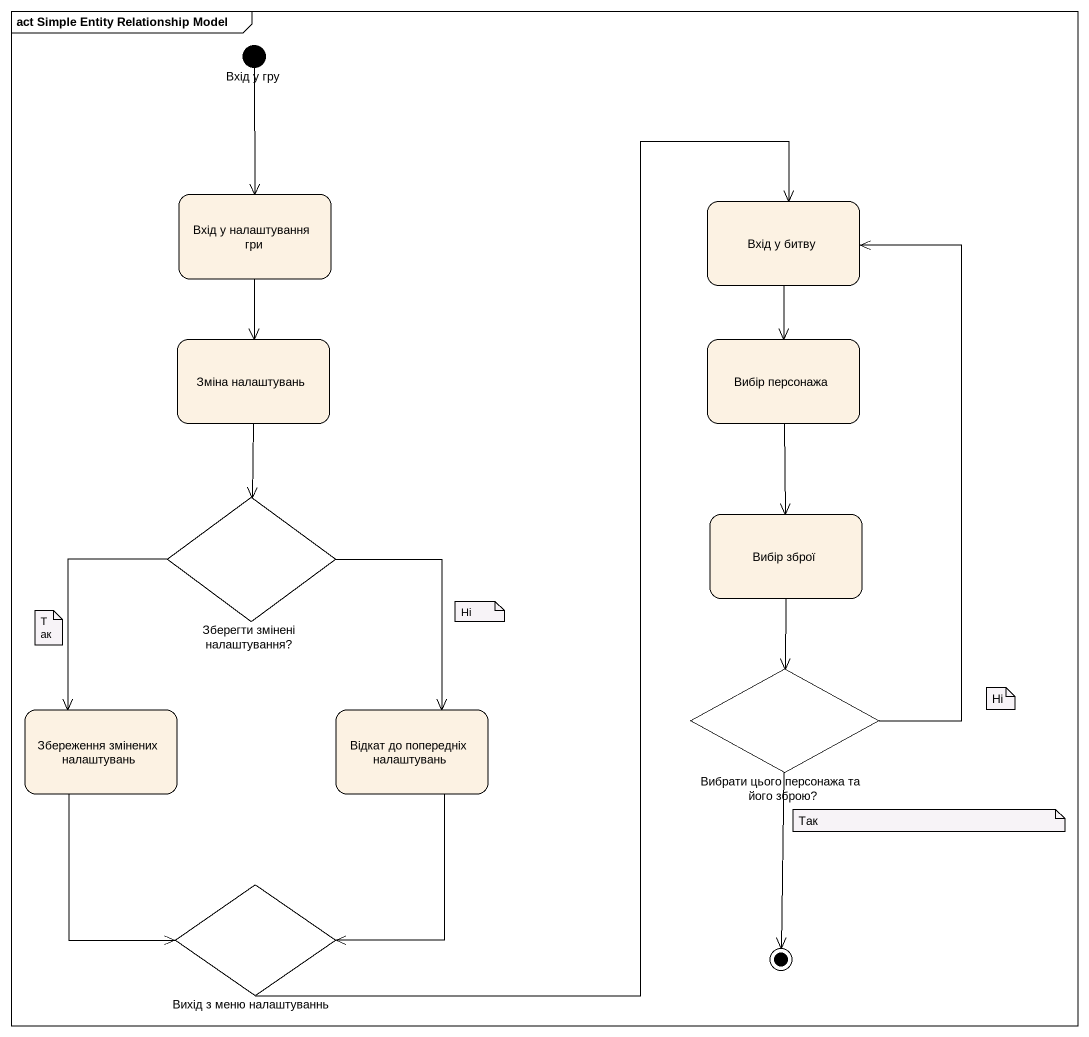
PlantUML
@startuml
mainframe act Simple Entity Relationship Model
hide empty description
state "Вхід у гру" as Вхід_у_гру <<start>>
state "Вхід у налаштування гри" as Вхід_у_налаштування_гри
state "Вхід у битву" as Вхід_у_битву
state "Зміна налаштувань" as Зміна_налаштувань
state "Вибір персонажа" as Вибір_персонажа
state "Зберегти змінені налаштування?" as Зберегти_змінені <<choice>>
state "Вибір зброї" as Вибір_зброї
state "Вибрати цього персонажа та його зброю?" as Вибрати_цього_персонажа_та <<choice>>
state "Збереження змінених налаштувань" as Збереження_змінених
state "Відкат до попередніх налаштувань" as Відкат_до_попередніх
state "Вихід з меню налаштуваннь" as Вихід_з_меню_налаштуваннь <<choice>>
Вхід_у_гру --> Вхід_у_налаштування_гри
Вхід_у_налаштування_гри --> Зміна_налаштувань
Вхід_у_битву --> Вибір_персонажа
Зміна_налаштувань --> Зберегти_змінені
Вибір_персонажа --> Вибір_зброї
Зберегти_змінені --> Збереження_змінених
Зберегти_змінені --> Відкат_до_попередніх
Вибір_зброї --> Вибрати_цього_персонажа_та
Вибрати_цього_персонажа_та -up-> Вхід_у_битву
Збереження_змінених --> Вихід_з_меню_налаштуваннь
Відкат_до_попередніх --> Вихід_з_меню_налаштуваннь
Вихід_з_меню_налаштуваннь -up-> Вхід_у_битву
Вибрати_цього_персонажа_та --> [*]
note as N1
  Так
end note
note as N2
  Ні
end note
note as N3
  Ні
end note
note as N4
  Так
end note
@enduml
